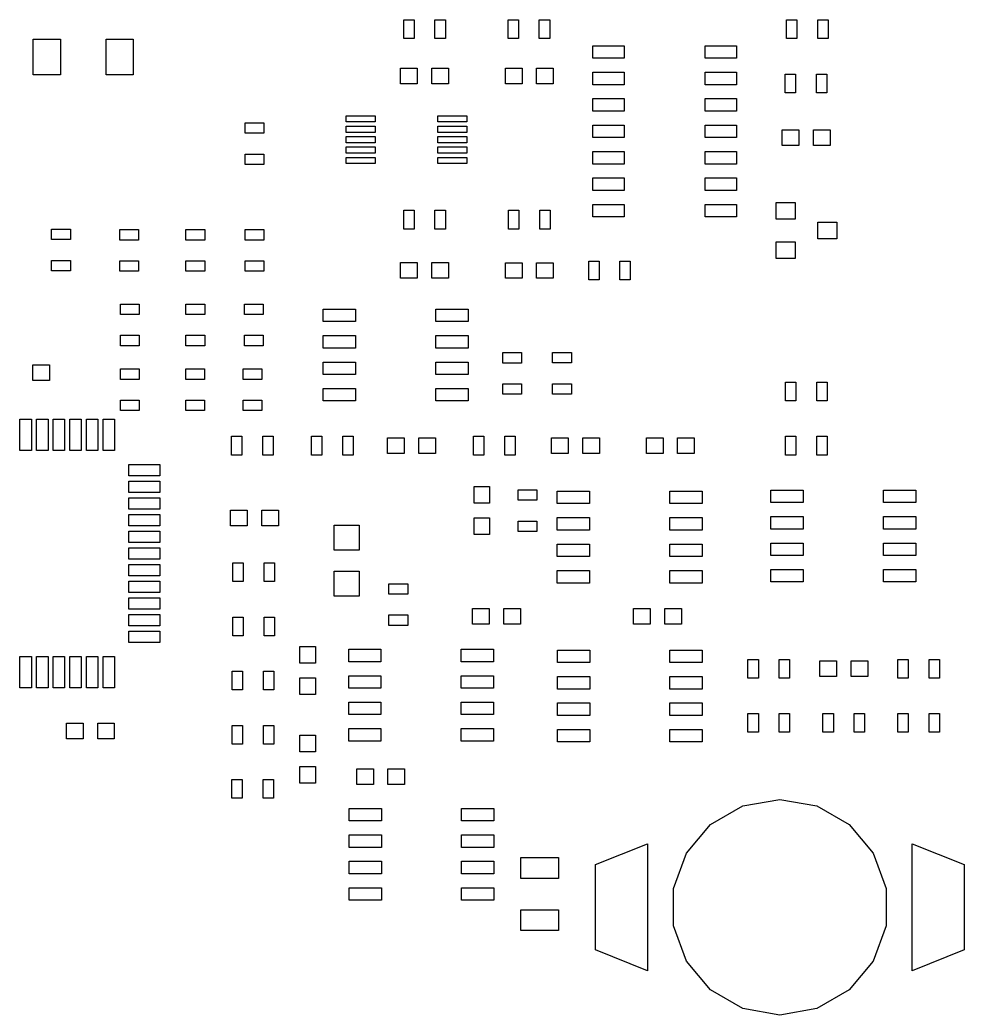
# Model space of a CAD drawing. Extents: x 91 to 183.1, y -112.5 to -61.9.
# Drawn here: x 137.78 to 183.13, y -112.48 to -64.7 of the extents above; entities that cross this region are included whole.
import ezdxf

# ---------------------------------------------------------------- set-up
doc = ezdxf.new("R2010")
doc.units = 0
doc.header["$MEASUREMENT"] = 0
doc.layers.add('BLACK', color=7, linetype='CONTINUOUS')

msp = doc.modelspace()

# ---------------------------------------------------------------- linework, layer by layer
at = {"layer": 'BLACK', "linetype": 'CONTINUOUS'}
for p, q in [((156.22, -65.6), (156.22, -64.7)), ((156.22, -64.7), (156.72, -64.7)), ((156.72, -64.7), (156.72, -65.6)), ((157.72, -65.6), (157.72, -64.7)), ((157.72, -64.7), (158.22, -64.7)), ((158.22, -64.7), (158.22, -65.6)), ((161.23, -65.6), (161.23, -64.7)), ((161.23, -64.7), (161.73, -64.7)), ((161.73, -64.7), (161.73, -65.6)), ((162.73, -65.6), (162.73, -64.7)), ((162.73, -64.7), (163.23, -64.7)), ((163.23, -64.7), (163.23, -65.6)), ((174.6, -65.6), (174.6, -64.7)), ((174.6, -64.7), (175.1, -64.7)), ((175.1, -64.7), (175.1, -65.6)), ((176.1, -65.6), (176.1, -64.7)), ((176.1, -64.7), (176.6, -64.7)), ((176.6, -64.7), (176.6, -65.6)), ((138.43, -67.33), (138.43, -65.63)), ((138.43, -65.63), (139.73, -65.63)), ((139.73, -65.63), (139.73, -67.33)), ((141.93, -67.33), (141.93, -65.63)), ((141.93, -65.63), (143.23, -65.63)), ((143.23, -65.63), (143.23, -67.33)), ((156.72, -65.6), (156.22, -65.6)), ((158.22, -65.6), (157.72, -65.6)), ((161.73, -65.6), (161.23, -65.6)), ((163.23, -65.6), (162.73, -65.6)), ((175.1, -65.6), (174.6, -65.6)), ((176.6, -65.6), (176.1, -65.6)), ((165.3, -66.54), (165.3, -65.94)), ((165.3, -65.94), (166.8, -65.94)), ((166.8, -65.94), (166.8, -66.54)), ((170.7, -66.54), (170.7, -65.94)), ((170.7, -65.94), (172.2, -65.94)), ((172.2, -65.94), (172.2, -66.54)), ((166.8, -66.54), (165.3, -66.54)), ((172.2, -66.54), (170.7, -66.54)), ((139.73, -67.33), (138.43, -67.33)), ((143.23, -67.33), (141.93, -67.33)), ((156.07, -67.775), (156.07, -67.025)), ((156.07, -67.025), (156.87, -67.025)), ((156.87, -67.025), (156.87, -67.775)), ((157.57, -67.775), (157.57, -67.025)), ((157.57, -67.025), (158.37, -67.025)), ((158.37, -67.025), (158.37, -67.775)), ((161.1, -67.775), (161.1, -67.025)), ((161.1, -67.025), (161.9, -67.025)), ((161.9, -67.025), (161.9, -67.775)), ((162.6, -67.775), (162.6, -67.025)), ((162.6, -67.025), (163.4, -67.025)), ((163.4, -67.025), (163.4, -67.775)), ((165.3, -67.81), (165.3, -67.21)), ((165.3, -67.21), (166.8, -67.21)), ((166.8, -67.21), (166.8, -67.81)), ((170.7, -67.81), (170.7, -67.21)), ((170.7, -67.21), (172.2, -67.21)), ((172.2, -67.21), (172.2, -67.81)), ((174.54, -68.2), (174.54, -67.3)), ((174.54, -67.3), (175.04, -67.3)), ((175.04, -67.3), (175.04, -68.2)), ((176.04, -68.2), (176.04, -67.3)), ((176.04, -67.3), (176.54, -67.3)), ((176.54, -67.3), (176.54, -68.2)), ((156.87, -67.775), (156.07, -67.775)), ((158.37, -67.775), (157.57, -67.775)), ((161.9, -67.775), (161.1, -67.775)), ((163.4, -67.775), (162.6, -67.775)), ((166.8, -67.81), (165.3, -67.81)), ((172.2, -67.81), (170.7, -67.81)), ((175.04, -68.2), (174.54, -68.2)), ((176.54, -68.2), (176.04, -68.2)), ((165.3, -69.08), (165.3, -68.48)), ((165.3, -68.48), (166.8, -68.48)), ((166.8, -68.48), (166.8, -69.08)), ((170.7, -69.08), (170.7, -68.48)), ((170.7, -68.48), (172.2, -68.48)), ((172.2, -68.48), (172.2, -69.08)), ((166.8, -69.08), (165.3, -69.08)), ((172.2, -69.08), (170.7, -69.08)), ((148.6, -70.14), (148.6, -69.64)), ((148.6, -69.64), (149.5, -69.64)), ((149.5, -69.64), (149.5, -70.14)), ((153.45, -69.6), (153.45, -69.3)), ((153.45, -69.3), (154.85, -69.3)), ((154.85, -69.6), (153.45, -69.6)), ((154.85, -69.3), (154.85, -69.6)), ((157.85, -69.6), (157.85, -69.3)), ((157.85, -69.3), (159.25, -69.3)), ((159.25, -69.6), (157.85, -69.6)), ((159.25, -69.3), (159.25, -69.6)), ((165.3, -70.35), (165.3, -69.75)), ((165.3, -69.75), (166.8, -69.75)), ((166.8, -69.75), (166.8, -70.35)), ((170.7, -70.35), (170.7, -69.75)), ((170.7, -69.75), (172.2, -69.75)), ((172.2, -69.75), (172.2, -70.35)), ((149.5, -70.14), (148.6, -70.14)), ((153.45, -70.1), (153.45, -69.8)), ((153.45, -69.8), (154.85, -69.8)), ((154.85, -70.1), (153.45, -70.1)), ((154.85, -69.8), (154.85, -70.1)), ((157.85, -70.1), (157.85, -69.8)), ((157.85, -69.8), (159.25, -69.8)), ((159.25, -70.1), (157.85, -70.1)), ((159.25, -69.8), (159.25, -70.1)), ((174.4, -70.725), (174.4, -69.975)), ((174.4, -69.975), (175.2, -69.975)), ((175.2, -69.975), (175.2, -70.725)), ((175.9, -70.725), (175.9, -69.975)), ((175.9, -69.975), (176.7, -69.975)), ((176.7, -69.975), (176.7, -70.725)), ((153.45, -70.6), (153.45, -70.3)), ((153.45, -70.3), (154.85, -70.3)), ((154.85, -70.6), (153.45, -70.6)), ((154.85, -70.3), (154.85, -70.6)), ((157.85, -70.6), (157.85, -70.3)), ((157.85, -70.3), (159.25, -70.3)), ((159.25, -70.6), (157.85, -70.6)), ((159.25, -70.3), (159.25, -70.6)), ((166.8, -70.35), (165.3, -70.35)), ((172.2, -70.35), (170.7, -70.35)), ((148.6, -71.64), (148.6, -71.14)), ((148.6, -71.14), (149.5, -71.14)), ((149.5, -71.14), (149.5, -71.64)), ((153.45, -71.1), (153.45, -70.8)), ((153.45, -70.8), (154.85, -70.8)), ((154.85, -71.1), (153.45, -71.1)), ((154.85, -70.8), (154.85, -71.1)), ((157.85, -71.1), (157.85, -70.8)), ((157.85, -70.8), (159.25, -70.8)), ((159.25, -71.1), (157.85, -71.1)), ((159.25, -70.8), (159.25, -71.1)), ((165.3, -71.62), (165.3, -71.02)), ((165.3, -71.02), (166.8, -71.02)), ((166.8, -71.02), (166.8, -71.62)), ((170.7, -71.62), (170.7, -71.02)), ((170.7, -71.02), (172.2, -71.02)), ((172.2, -71.02), (172.2, -71.62)), ((175.2, -70.725), (174.4, -70.725)), ((176.7, -70.725), (175.9, -70.725)), ((149.5, -71.64), (148.6, -71.64)), ((153.45, -71.6), (153.45, -71.3)), ((153.45, -71.3), (154.85, -71.3)), ((154.85, -71.6), (153.45, -71.6)), ((154.85, -71.3), (154.85, -71.6)), ((157.85, -71.6), (157.85, -71.3)), ((157.85, -71.3), (159.25, -71.3)), ((159.25, -71.6), (157.85, -71.6)), ((159.25, -71.3), (159.25, -71.6)), ((166.8, -71.62), (165.3, -71.62)), ((172.2, -71.62), (170.7, -71.62)), ((165.3, -72.89), (165.3, -72.29)), ((165.3, -72.29), (166.8, -72.29)), ((166.8, -72.29), (166.8, -72.89)), ((170.7, -72.89), (170.7, -72.29)), ((170.7, -72.29), (172.2, -72.29)), ((172.2, -72.29), (172.2, -72.89)), ((166.8, -72.89), (165.3, -72.89)), ((172.2, -72.89), (170.7, -72.89)), ((165.3, -74.16), (165.3, -73.56)), ((165.3, -73.56), (166.8, -73.56)), ((166.8, -73.56), (166.8, -74.16)), ((170.7, -74.16), (170.7, -73.56)), ((170.7, -73.56), (172.2, -73.56)), ((172.2, -73.56), (172.2, -74.16)), ((174.11, -74.26), (174.11, -73.46)), ((174.11, -73.46), (175.01, -73.46)), ((175.01, -73.46), (175.01, -74.26)), ((156.22, -74.74), (156.22, -73.84)), ((156.22, -73.84), (156.72, -73.84)), ((156.72, -73.84), (156.72, -74.74)), ((157.72, -74.74), (157.72, -73.84)), ((157.72, -73.84), (158.22, -73.84)), ((158.22, -73.84), (158.22, -74.74)), ((161.25, -74.74), (161.25, -73.84)), ((161.25, -73.84), (161.75, -73.84)), ((161.75, -73.84), (161.75, -74.74)), ((162.75, -74.74), (162.75, -73.84)), ((162.75, -73.84), (163.25, -73.84)), ((163.25, -73.84), (163.25, -74.74)), ((166.8, -74.16), (165.3, -74.16)), ((172.2, -74.16), (170.7, -74.16)), ((175.01, -74.26), (174.11, -74.26)), ((176.11, -75.21), (176.11, -74.41)), ((176.11, -74.41), (177.01, -74.41)), ((177.01, -74.41), (177.01, -75.21)), ((139.31, -75.25), (139.31, -74.75)), ((139.31, -74.75), (140.21, -74.75)), ((140.21, -74.75), (140.21, -75.25)), ((142.58, -75.27), (142.58, -74.77)), ((142.58, -74.77), (143.48, -74.77)), ((143.48, -74.77), (143.48, -75.27)), ((145.76, -75.27), (145.76, -74.77)), ((145.76, -74.77), (146.66, -74.77)), ((146.66, -74.77), (146.66, -75.27)), ((148.6, -75.27), (148.6, -74.77)), ((148.6, -74.77), (149.5, -74.77)), ((149.5, -74.77), (149.5, -75.27)), ((156.72, -74.74), (156.22, -74.74)), ((158.22, -74.74), (157.72, -74.74)), ((161.75, -74.74), (161.25, -74.74)), ((163.25, -74.74), (162.75, -74.74)), ((140.21, -75.25), (139.31, -75.25)), ((143.48, -75.27), (142.58, -75.27)), ((146.66, -75.27), (145.76, -75.27)), ((149.5, -75.27), (148.6, -75.27)), ((174.11, -76.16), (174.11, -75.36)), ((174.11, -75.36), (175.01, -75.36)), ((175.01, -75.36), (175.01, -76.16)), ((177.01, -75.21), (176.11, -75.21)), ((139.31, -76.75), (139.31, -76.25)), ((139.31, -76.25), (140.21, -76.25)), ((140.21, -76.25), (140.21, -76.75)), ((142.58, -76.77), (142.58, -76.27)), ((142.58, -76.27), (143.48, -76.27)), ((143.48, -76.27), (143.48, -76.77)), ((145.76, -76.77), (145.76, -76.27)), ((145.76, -76.27), (146.66, -76.27)), ((146.66, -76.27), (146.66, -76.77)), ((148.6, -76.77), (148.6, -76.27)), ((148.6, -76.27), (149.5, -76.27)), ((149.5, -76.27), (149.5, -76.77)), ((156.07, -77.095), (156.07, -76.345)), ((156.07, -76.345), (156.87, -76.345)), ((156.87, -76.345), (156.87, -77.095)), ((157.57, -77.095), (157.57, -76.345)), ((157.57, -76.345), (158.37, -76.345)), ((158.37, -76.345), (158.37, -77.095)), ((161.1, -77.105), (161.1, -76.355)), ((161.1, -76.355), (161.9, -76.355)), ((161.9, -76.355), (161.9, -77.105)), ((162.6, -77.105), (162.6, -76.355)), ((162.6, -76.355), (163.4, -76.355)), ((163.4, -76.355), (163.4, -77.105)), ((165.1, -77.18), (165.1, -76.28)), ((165.1, -76.28), (165.6, -76.28)), ((165.6, -76.28), (165.6, -77.18)), ((166.6, -77.18), (166.6, -76.28)), ((166.6, -76.28), (167.1, -76.28)), ((167.1, -76.28), (167.1, -77.18)), ((175.01, -76.16), (174.11, -76.16)), ((140.21, -76.75), (139.31, -76.75)), ((143.48, -76.77), (142.58, -76.77)), ((146.66, -76.77), (145.76, -76.77)), ((149.5, -76.77), (148.6, -76.77)), ((156.87, -77.095), (156.07, -77.095)), ((158.37, -77.095), (157.57, -77.095)), ((161.9, -77.105), (161.1, -77.105)), ((163.4, -77.105), (162.6, -77.105)), ((165.6, -77.18), (165.1, -77.18)), ((167.1, -77.18), (166.6, -77.18)), ((142.62, -78.84), (142.62, -78.34)), ((142.62, -78.34), (143.52, -78.34)), ((143.52, -78.34), (143.52, -78.84)), ((145.76, -78.84), (145.76, -78.34)), ((145.76, -78.34), (146.66, -78.34)), ((146.66, -78.34), (146.66, -78.84)), ((148.57, -78.84), (148.57, -78.34)), ((148.57, -78.34), (149.47, -78.34)), ((149.47, -78.34), (149.47, -78.84)), ((152.355, -79.185), (152.355, -78.585)), ((152.355, -78.585), (153.905, -78.585)), ((153.905, -78.585), (153.905, -79.185)), ((157.755, -79.185), (157.755, -78.585)), ((157.755, -78.585), (159.305, -78.585)), ((159.305, -78.585), (159.305, -79.185)), ((143.52, -78.84), (142.62, -78.84)), ((146.66, -78.84), (145.76, -78.84)), ((149.47, -78.84), (148.57, -78.84)), ((153.905, -79.185), (152.355, -79.185)), ((159.305, -79.185), (157.755, -79.185)), ((142.62, -80.34), (142.62, -79.84)), ((142.62, -79.84), (143.52, -79.84)), ((143.52, -79.84), (143.52, -80.34)), ((145.76, -80.34), (145.76, -79.84)), ((145.76, -79.84), (146.66, -79.84)), ((146.66, -79.84), (146.66, -80.34)), ((148.57, -80.34), (148.57, -79.84)), ((148.57, -79.84), (149.47, -79.84)), ((149.47, -79.84), (149.47, -80.34)), ((152.355, -80.455), (152.355, -79.855)), ((152.355, -79.855), (153.905, -79.855)), ((153.905, -79.855), (153.905, -80.455)), ((157.755, -80.455), (157.755, -79.855)), ((157.755, -79.855), (159.305, -79.855)), ((159.305, -79.855), (159.305, -80.455)), ((143.52, -80.34), (142.62, -80.34)), ((146.66, -80.34), (145.76, -80.34)), ((149.47, -80.34), (148.57, -80.34)), ((153.905, -80.455), (152.355, -80.455)), ((159.305, -80.455), (157.755, -80.455)), ((160.975, -81.175), (160.975, -80.675)), ((160.975, -80.675), (161.875, -80.675)), ((161.875, -80.675), (161.875, -81.175)), ((163.37, -81.17), (163.37, -80.67)), ((163.37, -80.67), (164.27, -80.67)), ((164.27, -80.67), (164.27, -81.17)), ((152.355, -81.725), (152.355, -81.125)), ((152.355, -81.125), (153.905, -81.125)), ((153.905, -81.125), (153.905, -81.725)), ((157.755, -81.725), (157.755, -81.125)), ((157.755, -81.125), (159.305, -81.125)), ((159.305, -81.125), (159.305, -81.725)), ((161.875, -81.175), (160.975, -81.175)), ((164.27, -81.17), (163.37, -81.17)), ((138.41, -82.005), (138.41, -81.255)), ((138.41, -81.255), (139.21, -81.255)), ((139.21, -81.255), (139.21, -82.005)), ((142.62, -81.96), (142.62, -81.46)), ((142.62, -81.46), (143.52, -81.46)), ((143.52, -81.46), (143.52, -81.96)), ((145.75, -81.96), (145.75, -81.46)), ((145.75, -81.46), (146.65, -81.46)), ((146.65, -81.46), (146.65, -81.96)), ((148.5, -81.96), (148.5, -81.46)), ((148.5, -81.46), (149.4, -81.46)), ((149.4, -81.46), (149.4, -81.96)), ((139.21, -82.005), (138.41, -82.005)), ((143.52, -81.96), (142.62, -81.96)), ((146.65, -81.96), (145.75, -81.96)), ((149.4, -81.96), (148.5, -81.96)), ((153.905, -81.725), (152.355, -81.725)), ((159.305, -81.725), (157.755, -81.725)), ((160.975, -82.675), (160.975, -82.175)), ((160.975, -82.175), (161.875, -82.175)), ((161.875, -82.175), (161.875, -82.675)), ((163.37, -82.67), (163.37, -82.17)), ((163.37, -82.17), (164.27, -82.17)), ((164.27, -82.17), (164.27, -82.67)), ((174.55, -82.99), (174.55, -82.09)), ((174.55, -82.09), (175.05, -82.09)), ((175.05, -82.09), (175.05, -82.99)), ((176.05, -82.99), (176.05, -82.09)), ((176.05, -82.09), (176.55, -82.09)), ((176.55, -82.09), (176.55, -82.99)), ((152.355, -82.995), (152.355, -82.395)), ((152.355, -82.395), (153.905, -82.395)), ((153.905, -82.395), (153.905, -82.995)), ((157.755, -82.995), (157.755, -82.395)), ((157.755, -82.395), (159.305, -82.395)), ((159.305, -82.395), (159.305, -82.995)), ((142.62, -83.46), (142.62, -82.96)), ((142.62, -82.96), (143.52, -82.96)), ((143.52, -82.96), (143.52, -83.46)), ((145.75, -83.46), (145.75, -82.96)), ((145.75, -82.96), (146.65, -82.96)), ((146.65, -82.96), (146.65, -83.46)), ((148.5, -83.46), (148.5, -82.96)), ((148.5, -82.96), (149.4, -82.96)), ((149.4, -82.96), (149.4, -83.46)), ((153.905, -82.995), (152.355, -82.995)), ((159.305, -82.995), (157.755, -82.995)), ((161.875, -82.675), (160.975, -82.675)), ((164.27, -82.67), (163.37, -82.67)), ((175.05, -82.99), (174.55, -82.99)), ((176.55, -82.99), (176.05, -82.99)), ((143.52, -83.46), (142.62, -83.46)), ((146.65, -83.46), (145.75, -83.46)), ((149.4, -83.46), (148.5, -83.46)), ((137.785, -85.37), (137.785, -83.87)), ((137.785, -83.87), (138.335, -83.87)), ((138.335, -83.87), (138.335, -85.37)), ((138.585, -85.37), (138.585, -83.87)), ((138.585, -83.87), (139.135, -83.87)), ((139.135, -83.87), (139.135, -85.37)), ((139.385, -85.37), (139.385, -83.87)), ((139.385, -83.87), (139.935, -83.87)), ((139.935, -83.87), (139.935, -85.37)), ((140.185, -85.37), (140.185, -83.87)), ((140.185, -83.87), (140.735, -83.87)), ((140.735, -83.87), (140.735, -85.37)), ((140.985, -85.37), (140.985, -83.87)), ((140.985, -83.87), (141.535, -83.87)), ((141.535, -83.87), (141.535, -85.37)), ((141.785, -85.37), (141.785, -83.87)), ((141.785, -83.87), (142.335, -83.87)), ((142.335, -83.87), (142.335, -85.37)), ((147.95, -85.59), (147.95, -84.69)), ((147.95, -84.69), (148.45, -84.69)), ((148.45, -84.69), (148.45, -85.59)), ((149.45, -85.59), (149.45, -84.69)), ((149.45, -84.69), (149.95, -84.69)), ((149.95, -84.69), (149.95, -85.59)), ((151.79, -85.59), (151.79, -84.69)), ((151.79, -84.69), (152.29, -84.69)), ((152.29, -84.69), (152.29, -85.59)), ((153.29, -85.59), (153.29, -84.69)), ((153.29, -84.69), (153.79, -84.69)), ((153.79, -84.69), (153.79, -85.59)), ((155.44, -85.515), (155.44, -84.765)), ((155.44, -84.765), (156.24, -84.765)), ((156.24, -84.765), (156.24, -85.515)), ((156.94, -85.515), (156.94, -84.765)), ((156.94, -84.765), (157.74, -84.765)), ((157.74, -84.765), (157.74, -85.515)), ((159.57, -85.59), (159.57, -84.69)), ((159.57, -84.69), (160.07, -84.69)), ((160.07, -84.69), (160.07, -85.59)), ((161.07, -85.59), (161.07, -84.69)), ((161.07, -84.69), (161.57, -84.69)), ((161.57, -84.69), (161.57, -85.59)), ((163.32, -85.515), (163.32, -84.765)), ((163.32, -84.765), (164.12, -84.765)), ((164.12, -84.765), (164.12, -85.515)), ((164.82, -85.515), (164.82, -84.765)), ((164.82, -84.765), (165.62, -84.765)), ((165.62, -84.765), (165.62, -85.515)), ((167.87, -85.515), (167.87, -84.765)), ((167.87, -84.765), (168.67, -84.765)), ((168.67, -84.765), (168.67, -85.515)), ((169.37, -85.515), (169.37, -84.765)), ((169.37, -84.765), (170.17, -84.765)), ((170.17, -84.765), (170.17, -85.515)), ((174.55, -85.59), (174.55, -84.69)), ((174.55, -84.69), (175.05, -84.69)), ((175.05, -84.69), (175.05, -85.59)), ((176.05, -85.59), (176.05, -84.69)), ((176.05, -84.69), (176.55, -84.69)), ((176.55, -84.69), (176.55, -85.59)), ((138.335, -85.37), (137.785, -85.37)), ((139.135, -85.37), (138.585, -85.37)), ((139.935, -85.37), (139.385, -85.37)), ((140.735, -85.37), (140.185, -85.37)), ((141.535, -85.37), (140.985, -85.37)), ((142.335, -85.37), (141.785, -85.37)), ((156.24, -85.515), (155.44, -85.515)), ((157.74, -85.515), (156.94, -85.515)), ((164.12, -85.515), (163.32, -85.515)), ((165.62, -85.515), (164.82, -85.515)), ((168.67, -85.515), (167.87, -85.515)), ((170.17, -85.515), (169.37, -85.515)), ((148.45, -85.59), (147.95, -85.59)), ((149.95, -85.59), (149.45, -85.59)), ((152.29, -85.59), (151.79, -85.59)), ((153.79, -85.59), (153.29, -85.59)), ((160.07, -85.59), (159.57, -85.59)), ((161.57, -85.59), (161.07, -85.59)), ((175.05, -85.59), (174.55, -85.59)), ((176.55, -85.59), (176.05, -85.59)), ((143.01, -86.595), (143.01, -86.045)), ((143.01, -86.045), (144.51, -86.045)), ((144.51, -86.045), (144.51, -86.595)), ((144.51, -86.595), (143.01, -86.595)), ((143.01, -87.395), (143.01, -86.845)), ((143.01, -86.845), (144.51, -86.845)), ((144.51, -86.845), (144.51, -87.395)), ((144.51, -87.395), (143.01, -87.395)), ((159.595, -87.9), (159.595, -87.1)), ((159.595, -87.1), (160.345, -87.1)), ((160.345, -87.1), (160.345, -87.9)), ((161.71, -87.76), (161.71, -87.26)), ((161.71, -87.26), (162.61, -87.26)), ((162.61, -87.26), (162.61, -87.76)), ((163.595, -87.925), (163.595, -87.325)), ((163.595, -87.325), (165.145, -87.325)), ((165.145, -87.325), (165.145, -87.925)), ((168.995, -87.925), (168.995, -87.325)), ((168.995, -87.325), (170.545, -87.325)), ((170.545, -87.325), (170.545, -87.925)), ((173.855, -87.875), (173.855, -87.275)), ((173.855, -87.275), (175.405, -87.275)), ((175.405, -87.275), (175.405, -87.875)), ((179.255, -87.875), (179.255, -87.275)), ((179.255, -87.275), (180.805, -87.275)), ((180.805, -87.275), (180.805, -87.875)), ((143.01, -88.195), (143.01, -87.645)), ((143.01, -87.645), (144.51, -87.645)), ((144.51, -87.645), (144.51, -88.195)), ((160.345, -87.9), (159.595, -87.9)), ((162.61, -87.76), (161.71, -87.76)), ((175.405, -87.875), (173.855, -87.875)), ((180.805, -87.875), (179.255, -87.875)), ((144.51, -88.195), (143.01, -88.195)), ((147.9, -88.995), (147.9, -88.245)), ((147.9, -88.245), (148.7, -88.245)), ((148.7, -88.245), (148.7, -88.995)), ((149.4, -88.995), (149.4, -88.245)), ((149.4, -88.245), (150.2, -88.245)), ((150.2, -88.245), (150.2, -88.995)), ((165.145, -87.925), (163.595, -87.925)), ((170.545, -87.925), (168.995, -87.925)), ((143.01, -88.995), (143.01, -88.445)), ((143.01, -88.445), (144.51, -88.445)), ((144.51, -88.445), (144.51, -88.995)), ((159.595, -89.4), (159.595, -88.6)), ((159.595, -88.6), (160.345, -88.6)), ((160.345, -88.6), (160.345, -89.4)), ((161.71, -89.26), (161.71, -88.76)), ((161.71, -88.76), (162.61, -88.76)), ((162.61, -88.76), (162.61, -89.26)), ((163.595, -89.195), (163.595, -88.595)), ((163.595, -88.595), (165.145, -88.595)), ((165.145, -88.595), (165.145, -89.195)), ((168.995, -89.195), (168.995, -88.595)), ((168.995, -88.595), (170.545, -88.595)), ((170.545, -88.595), (170.545, -89.195)), ((173.855, -89.145), (173.855, -88.545)), ((173.855, -88.545), (175.405, -88.545)), ((175.405, -88.545), (175.405, -89.145)), ((179.255, -89.145), (179.255, -88.545)), ((179.255, -88.545), (180.805, -88.545)), ((180.805, -88.545), (180.805, -89.145)), ((144.51, -88.995), (143.01, -88.995)), ((143.01, -89.795), (143.01, -89.245)), ((143.01, -89.245), (144.51, -89.245)), ((144.51, -89.245), (144.51, -89.795)), ((148.7, -88.995), (147.9, -88.995)), ((150.2, -88.995), (149.4, -88.995)), ((152.88, -90.16), (152.88, -88.96)), ((152.88, -88.96), (154.08, -88.96)), ((154.08, -88.96), (154.08, -90.16)), ((162.61, -89.26), (161.71, -89.26)), ((165.145, -89.195), (163.595, -89.195)), ((170.545, -89.195), (168.995, -89.195)), ((175.405, -89.145), (173.855, -89.145)), ((180.805, -89.145), (179.255, -89.145)), ((144.51, -89.795), (143.01, -89.795)), ((160.345, -89.4), (159.595, -89.4)), ((173.855, -90.415), (173.855, -89.815)), ((173.855, -89.815), (175.405, -89.815)), ((175.405, -89.815), (175.405, -90.415)), ((179.255, -90.415), (179.255, -89.815)), ((179.255, -89.815), (180.805, -89.815)), ((180.805, -89.815), (180.805, -90.415)), ((143.01, -90.595), (143.01, -90.045)), ((143.01, -90.045), (144.51, -90.045)), ((144.51, -90.045), (144.51, -90.595)), ((154.08, -90.16), (152.88, -90.16)), ((163.595, -90.465), (163.595, -89.865)), ((163.595, -89.865), (165.145, -89.865)), ((165.145, -89.865), (165.145, -90.465)), ((168.995, -90.465), (168.995, -89.865)), ((168.995, -89.865), (170.545, -89.865)), ((170.545, -89.865), (170.545, -90.465)), ((144.51, -90.595), (143.01, -90.595)), ((148.01, -91.67), (148.01, -90.77)), ((148.01, -90.77), (148.51, -90.77)), ((148.51, -90.77), (148.51, -91.67)), ((149.51, -91.67), (149.51, -90.77)), ((149.51, -90.77), (150.01, -90.77)), ((150.01, -90.77), (150.01, -91.67)), ((165.145, -90.465), (163.595, -90.465)), ((170.545, -90.465), (168.995, -90.465)), ((175.405, -90.415), (173.855, -90.415)), ((180.805, -90.415), (179.255, -90.415)), ((143.01, -91.395), (143.01, -90.845)), ((143.01, -90.845), (144.51, -90.845)), ((144.51, -90.845), (144.51, -91.395)), ((152.88, -92.36), (152.88, -91.16)), ((152.88, -91.16), (154.08, -91.16)), ((154.08, -91.16), (154.08, -92.36)), ((163.595, -91.735), (163.595, -91.135)), ((163.595, -91.135), (165.145, -91.135)), ((165.145, -91.135), (165.145, -91.735)), ((168.995, -91.735), (168.995, -91.135)), ((168.995, -91.135), (170.545, -91.135)), ((170.545, -91.135), (170.545, -91.735)), ((173.855, -91.685), (173.855, -91.085)), ((173.855, -91.085), (175.405, -91.085)), ((175.405, -91.085), (175.405, -91.685)), ((179.255, -91.685), (179.255, -91.085)), ((179.255, -91.085), (180.805, -91.085)), ((180.805, -91.085), (180.805, -91.685)), ((144.51, -91.395), (143.01, -91.395)), ((143.01, -92.195), (143.01, -91.645)), ((143.01, -91.645), (144.51, -91.645)), ((144.51, -91.645), (144.51, -92.195)), ((148.51, -91.67), (148.01, -91.67)), ((150.01, -91.67), (149.51, -91.67)), ((165.145, -91.735), (163.595, -91.735)), ((170.545, -91.735), (168.995, -91.735)), ((175.405, -91.685), (173.855, -91.685)), ((180.805, -91.685), (179.255, -91.685)), ((144.51, -92.195), (143.01, -92.195)), ((155.51, -92.27), (155.51, -91.77)), ((155.51, -91.77), (156.41, -91.77)), ((156.41, -91.77), (156.41, -92.27)), ((143.01, -92.995), (143.01, -92.445)), ((143.01, -92.445), (144.51, -92.445)), ((144.51, -92.445), (144.51, -92.995)), ((154.08, -92.36), (152.88, -92.36)), ((156.41, -92.27), (155.51, -92.27)), ((144.51, -92.995), (143.01, -92.995)), ((159.52, -93.715), (159.52, -92.965)), ((159.52, -92.965), (160.32, -92.965)), ((160.32, -92.965), (160.32, -93.715)), ((161.02, -93.715), (161.02, -92.965)), ((161.02, -92.965), (161.82, -92.965)), ((161.82, -92.965), (161.82, -93.715)), ((167.26, -93.715), (167.26, -92.965)), ((167.26, -92.965), (168.06, -92.965)), ((168.06, -92.965), (168.06, -93.715)), ((168.76, -93.715), (168.76, -92.965)), ((168.76, -92.965), (169.56, -92.965)), ((169.56, -92.965), (169.56, -93.715)), ((143.01, -93.795), (143.01, -93.245)), ((143.01, -93.245), (144.51, -93.245)), ((144.51, -93.245), (144.51, -93.795)), ((148.01, -94.27), (148.01, -93.37)), ((148.01, -93.37), (148.51, -93.37)), ((148.51, -93.37), (148.51, -94.27)), ((149.51, -94.27), (149.51, -93.37)), ((149.51, -93.37), (150.01, -93.37)), ((150.01, -93.37), (150.01, -94.27)), ((155.51, -93.77), (155.51, -93.27)), ((155.51, -93.27), (156.41, -93.27)), ((156.41, -93.27), (156.41, -93.77)), ((144.51, -93.795), (143.01, -93.795)), ((143.01, -94.595), (143.01, -94.045)), ((143.01, -94.045), (144.51, -94.045)), ((144.51, -94.045), (144.51, -94.595)), ((156.41, -93.77), (155.51, -93.77)), ((160.32, -93.715), (159.52, -93.715)), ((161.82, -93.715), (161.02, -93.715)), ((168.06, -93.715), (167.26, -93.715)), ((169.56, -93.715), (168.76, -93.715)), ((144.51, -94.595), (143.01, -94.595)), ((148.51, -94.27), (148.01, -94.27)), ((150.01, -94.27), (149.51, -94.27)), ((151.225, -95.58), (151.225, -94.78)), ((151.225, -94.78), (151.975, -94.78)), ((151.975, -94.78), (151.975, -95.58)), ((153.575, -95.515), (153.575, -94.915)), ((153.575, -94.915), (155.125, -94.915)), ((155.125, -94.915), (155.125, -95.515)), ((158.975, -95.515), (158.975, -94.915)), ((158.975, -94.915), (160.525, -94.915)), ((160.525, -94.915), (160.525, -95.515)), ((163.605, -95.555), (163.605, -94.955)), ((163.605, -94.955), (165.155, -94.955)), ((165.155, -94.955), (165.155, -95.555)), ((169.005, -95.555), (169.005, -94.955)), ((169.005, -94.955), (170.555, -94.955)), ((170.555, -94.955), (170.555, -95.555)), ((137.785, -96.77), (137.785, -95.27)), ((137.785, -95.27), (138.335, -95.27)), ((138.335, -95.27), (138.335, -96.77)), ((138.585, -96.77), (138.585, -95.27)), ((138.585, -95.27), (139.135, -95.27)), ((139.135, -95.27), (139.135, -96.77)), ((139.385, -96.77), (139.385, -95.27)), ((139.385, -95.27), (139.935, -95.27)), ((139.935, -95.27), (139.935, -96.77)), ((140.185, -96.77), (140.185, -95.27)), ((140.185, -95.27), (140.735, -95.27)), ((140.735, -95.27), (140.735, -96.77)), ((140.985, -96.77), (140.985, -95.27)), ((140.985, -95.27), (141.535, -95.27)), ((141.535, -95.27), (141.535, -96.77)), ((141.785, -96.77), (141.785, -95.27)), ((141.785, -95.27), (142.335, -95.27)), ((142.335, -95.27), (142.335, -96.77)), ((155.125, -95.515), (153.575, -95.515)), ((160.525, -95.515), (158.975, -95.515)), ((165.155, -95.555), (163.605, -95.555)), ((170.555, -95.555), (169.005, -95.555)), ((172.75, -96.3), (172.75, -95.4)), ((172.75, -95.4), (173.25, -95.4)), ((173.25, -95.4), (173.25, -96.3)), ((174.25, -96.3), (174.25, -95.4)), ((174.25, -95.4), (174.75, -95.4)), ((174.75, -95.4), (174.75, -96.3)), ((176.2, -96.225), (176.2, -95.475)), ((176.2, -95.475), (177, -95.475)), ((177, -95.475), (177, -96.225)), ((177.7, -96.225), (177.7, -95.475)), ((177.7, -95.475), (178.5, -95.475)), ((178.5, -95.475), (178.5, -96.225)), ((179.95, -96.3), (179.95, -95.4)), ((179.95, -95.4), (180.45, -95.4)), ((180.45, -95.4), (180.45, -96.3)), ((181.45, -96.3), (181.45, -95.4)), ((181.45, -95.4), (181.95, -95.4)), ((181.95, -95.4), (181.95, -96.3)), ((147.98, -96.87), (147.98, -95.97)), ((147.98, -95.97), (148.48, -95.97)), ((148.48, -95.97), (148.48, -96.87)), ((149.48, -96.87), (149.48, -95.97)), ((149.48, -95.97), (149.98, -95.97)), ((149.98, -95.97), (149.98, -96.87)), ((151.975, -95.58), (151.225, -95.58)), ((151.225, -97.08), (151.225, -96.28)), ((151.225, -96.28), (151.975, -96.28)), ((151.975, -96.28), (151.975, -97.08)), ((153.575, -96.785), (153.575, -96.185)), ((153.575, -96.185), (155.125, -96.185)), ((155.125, -96.185), (155.125, -96.785)), ((158.975, -96.785), (158.975, -96.185)), ((158.975, -96.185), (160.525, -96.185)), ((160.525, -96.185), (160.525, -96.785)), ((163.605, -96.825), (163.605, -96.225)), ((163.605, -96.225), (165.155, -96.225)), ((165.155, -96.225), (165.155, -96.825)), ((169.005, -96.825), (169.005, -96.225)), ((169.005, -96.225), (170.555, -96.225)), ((170.555, -96.225), (170.555, -96.825)), ((173.25, -96.3), (172.75, -96.3)), ((174.75, -96.3), (174.25, -96.3)), ((177, -96.225), (176.2, -96.225)), ((178.5, -96.225), (177.7, -96.225)), ((180.45, -96.3), (179.95, -96.3)), ((181.95, -96.3), (181.45, -96.3)), ((138.335, -96.77), (137.785, -96.77)), ((139.135, -96.77), (138.585, -96.77)), ((139.935, -96.77), (139.385, -96.77)), ((140.735, -96.77), (140.185, -96.77)), ((141.535, -96.77), (140.985, -96.77)), ((142.335, -96.77), (141.785, -96.77)), ((148.48, -96.87), (147.98, -96.87)), ((149.98, -96.87), (149.48, -96.87)), ((155.125, -96.785), (153.575, -96.785)), ((160.525, -96.785), (158.975, -96.785)), ((165.155, -96.825), (163.605, -96.825)), ((170.555, -96.825), (169.005, -96.825)), ((151.975, -97.08), (151.225, -97.08)), ((153.575, -98.055), (153.575, -97.455)), ((153.575, -97.455), (155.125, -97.455)), ((155.125, -97.455), (155.125, -98.055)), ((158.975, -98.055), (158.975, -97.455)), ((158.975, -97.455), (160.525, -97.455)), ((160.525, -97.455), (160.525, -98.055)), ((163.605, -98.095), (163.605, -97.495)), ((163.605, -97.495), (165.155, -97.495)), ((165.155, -97.495), (165.155, -98.095)), ((169.005, -98.095), (169.005, -97.495)), ((169.005, -97.495), (170.555, -97.495)), ((170.555, -97.495), (170.555, -98.095)), ((155.125, -98.055), (153.575, -98.055)), ((160.525, -98.055), (158.975, -98.055)), ((165.155, -98.095), (163.605, -98.095)), ((170.555, -98.095), (169.005, -98.095)), ((172.75, -98.9), (172.75, -98)), ((172.75, -98), (173.25, -98)), ((173.25, -98), (173.25, -98.9)), ((174.25, -98.9), (174.25, -98)), ((174.25, -98), (174.75, -98)), ((174.75, -98), (174.75, -98.9)), ((176.35, -98.9), (176.35, -98)), ((176.35, -98), (176.85, -98)), ((176.85, -98), (176.85, -98.9)), ((177.85, -98.9), (177.85, -98)), ((177.85, -98), (178.35, -98)), ((178.35, -98), (178.35, -98.9)), ((179.95, -98.9), (179.95, -98)), ((179.95, -98), (180.45, -98)), ((180.45, -98), (180.45, -98.9)), ((181.45, -98.9), (181.45, -98)), ((181.45, -98), (181.95, -98)), ((181.95, -98), (181.95, -98.9)), ((140.02, -99.215), (140.02, -98.465)), ((140.02, -98.465), (140.82, -98.465)), ((140.82, -98.465), (140.82, -99.215)), ((141.52, -99.215), (141.52, -98.465)), ((141.52, -98.465), (142.32, -98.465)), ((142.32, -98.465), (142.32, -99.215)), ((147.98, -99.47), (147.98, -98.57)), ((147.98, -98.57), (148.48, -98.57)), ((148.48, -98.57), (148.48, -99.47)), ((149.48, -99.47), (149.48, -98.57)), ((149.48, -98.57), (149.98, -98.57)), ((149.98, -98.57), (149.98, -99.47)), ((153.575, -99.325), (153.575, -98.725)), ((153.575, -98.725), (155.125, -98.725)), ((155.125, -98.725), (155.125, -99.325)), ((158.975, -99.325), (158.975, -98.725)), ((158.975, -98.725), (160.525, -98.725)), ((160.525, -98.725), (160.525, -99.325)), ((163.605, -99.365), (163.605, -98.765)), ((163.605, -98.765), (165.155, -98.765)), ((165.155, -98.765), (165.155, -99.365)), ((169.005, -99.365), (169.005, -98.765)), ((169.005, -98.765), (170.555, -98.765)), ((170.555, -98.765), (170.555, -99.365)), ((173.25, -98.9), (172.75, -98.9)), ((174.75, -98.9), (174.25, -98.9)), ((176.85, -98.9), (176.35, -98.9)), ((178.35, -98.9), (177.85, -98.9)), ((180.45, -98.9), (179.95, -98.9)), ((181.95, -98.9), (181.45, -98.9)), ((140.82, -99.215), (140.02, -99.215)), ((142.32, -99.215), (141.52, -99.215)), ((151.235, -99.84), (151.235, -99.04)), ((151.235, -99.04), (151.985, -99.04)), ((151.985, -99.04), (151.985, -99.84)), ((155.125, -99.325), (153.575, -99.325)), ((160.525, -99.325), (158.975, -99.325)), ((165.155, -99.365), (163.605, -99.365)), ((170.555, -99.365), (169.005, -99.365)), ((148.48, -99.47), (147.98, -99.47)), ((149.98, -99.47), (149.48, -99.47)), ((151.985, -99.84), (151.235, -99.84)), ((151.235, -101.34), (151.235, -100.54)), ((151.235, -100.54), (151.985, -100.54)), ((151.985, -100.54), (151.985, -101.34)), ((153.96, -101.405), (153.96, -100.655)), ((153.96, -100.655), (154.76, -100.655)), ((154.76, -100.655), (154.76, -101.405)), ((155.46, -101.405), (155.46, -100.655)), ((155.46, -100.655), (156.26, -100.655)), ((156.26, -100.655), (156.26, -101.405)), ((147.96, -102.07), (147.96, -101.17)), ((147.96, -101.17), (148.46, -101.17)), ((148.46, -101.17), (148.46, -102.07)), ((149.46, -102.07), (149.46, -101.17)), ((149.46, -101.17), (149.96, -101.17)), ((149.96, -101.17), (149.96, -102.07)), ((151.985, -101.34), (151.235, -101.34)), ((154.76, -101.405), (153.96, -101.405)), ((156.26, -101.405), (155.46, -101.405)), ((148.46, -102.07), (147.96, -102.07)), ((149.96, -102.07), (149.46, -102.07)), ((172.509, -102.434), (174.28, -102.121)), ((174.28, -102.121), (176.051, -102.434)), ((153.595, -103.155), (153.595, -102.555)), ((153.595, -102.555), (155.145, -102.555)), ((155.145, -102.555), (155.145, -103.155)), ((158.995, -103.155), (158.995, -102.555)), ((158.995, -102.555), (160.545, -102.555)), ((160.545, -102.555), (160.545, -103.155)), ((170.951, -103.333), (172.509, -102.434)), ((176.051, -102.434), (177.609, -103.333)), ((155.145, -103.155), (153.595, -103.155)), ((160.545, -103.155), (158.995, -103.155)), ((169.795, -104.711), (170.951, -103.333)), ((177.609, -103.333), (178.765, -104.711)), ((153.595, -104.425), (153.595, -103.825)), ((153.595, -103.825), (155.145, -103.825)), ((155.145, -103.825), (155.145, -104.425)), ((158.995, -104.425), (158.995, -103.825)), ((158.995, -103.825), (160.545, -103.825)), ((160.545, -103.825), (160.545, -104.425)), ((155.145, -104.425), (153.595, -104.425)), ((160.545, -104.425), (158.995, -104.425)), ((165.43, -105.25), (167.93, -104.25)), ((167.93, -104.25), (167.93, -110.35)), ((180.63, -110.35), (180.63, -104.25)), ((180.63, -104.25), (183.13, -105.25)), ((153.595, -105.695), (153.595, -105.095)), ((153.595, -105.095), (155.145, -105.095)), ((155.145, -105.095), (155.145, -105.695)), ((158.995, -105.695), (158.995, -105.095)), ((158.995, -105.095), (160.545, -105.095)), ((160.545, -105.095), (160.545, -105.695)), ((161.85, -105.92), (161.85, -104.92)), ((161.85, -104.92), (163.65, -104.92)), ((163.65, -104.92), (163.65, -105.92)), ((169.18, -106.401), (169.795, -104.711)), ((178.765, -104.711), (179.38, -106.401)), ((165.43, -109.35), (165.43, -105.25)), ((183.13, -105.25), (183.13, -109.35)), ((155.145, -105.695), (153.595, -105.695)), ((160.545, -105.695), (158.995, -105.695)), ((163.65, -105.92), (161.85, -105.92)), ((153.595, -106.965), (153.595, -106.365)), ((153.595, -106.365), (155.145, -106.365)), ((155.145, -106.365), (155.145, -106.965)), ((158.995, -106.965), (158.995, -106.365)), ((158.995, -106.365), (160.545, -106.365)), ((160.545, -106.365), (160.545, -106.965)), ((169.18, -108.199), (169.18, -106.401)), ((179.38, -106.401), (179.38, -108.199)), ((155.145, -106.965), (153.595, -106.965)), ((160.545, -106.965), (158.995, -106.965)), ((161.85, -108.42), (161.85, -107.42)), ((161.85, -107.42), (163.65, -107.42)), ((163.65, -107.42), (163.65, -108.42)), ((163.65, -108.42), (161.85, -108.42)), ((169.795, -109.889), (169.18, -108.199)), ((179.38, -108.199), (178.765, -109.889)), ((167.93, -110.35), (165.43, -109.35)), ((183.13, -109.35), (180.63, -110.35)), ((170.951, -111.267), (169.795, -109.889)), ((178.765, -109.889), (177.609, -111.267)), ((172.509, -112.166), (170.951, -111.267)), ((177.609, -111.267), (176.051, -112.166)), ((174.28, -112.479), (172.509, -112.166)), ((176.051, -112.166), (174.28, -112.479))]:
    msp.add_line(p, q, dxfattribs=at)

doc.saveas('drawing.dxf')
